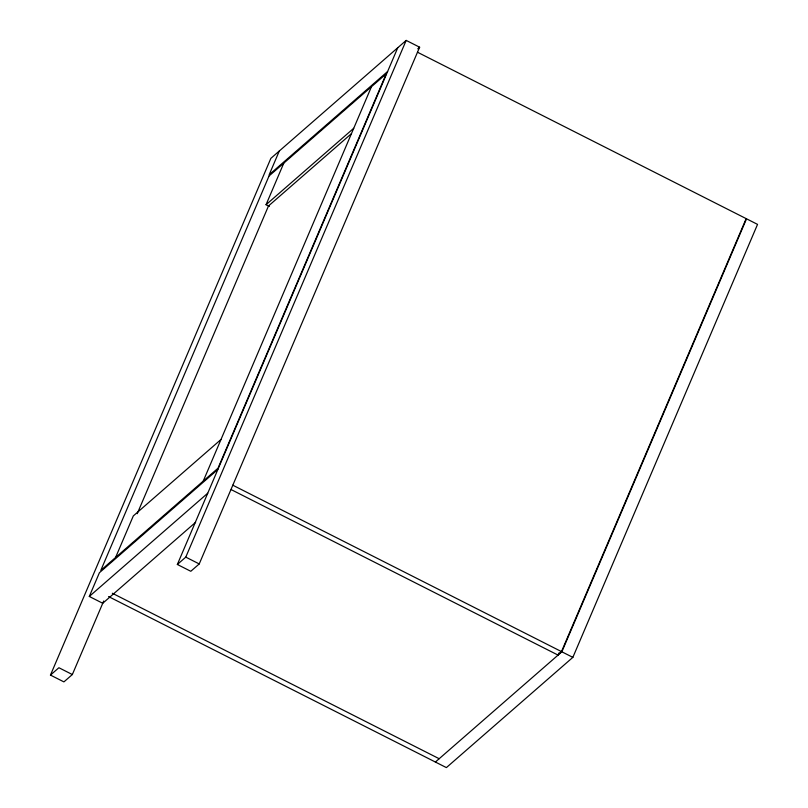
<?xml version="1.0" encoding="UTF-8"?>
<svg xmlns="http://www.w3.org/2000/svg" width="808" height="808" viewBox="0 0 808 808"><rect width="100%" height="100%" fill="white"/><g stroke="black" fill="none" stroke-linecap="round" stroke-linejoin="round"><path stroke-width="1.21" d="M103.707 601.011L72.346 674.539L63.913 681.891L50.46 675.084L270.862 158.358L406.182 40.4L419.635 47.207L199.233 563.933L190.799 571.286L177.346 564.479L397.748 47.753M195.607 522.311L102.747 603.273L89.294 596.455L99.424 572.7L217.877 469.448M279.295 151.005L269.165 174.76L387.618 71.508M115.574 557.51L133.31 515.928L220.988 439.501M269.418 206.414L266.054 204.707L283.79 163.135M137.229 513.696L268.498 205.949L351.47 133.623M203.252 481.073L371.468 86.698M177.346 564.479L185.779 557.126L406.182 40.4M558.974 652.955L558.055 655.096L231.219 489.628M557.692 654.914L561.489 651.601L746.168 218.625L417.453 52.207M435.391 762.025L561.853 651.793L746.531 218.806L757.54 224.382L572.852 657.359L446.39 767.6L108.555 596.567M417.756 48.844L419.635 47.207M266.054 204.707L353.732 128.28M89.294 596.455L207.747 493.203M50.46 675.084L58.893 667.731L72.346 674.539M232.775 485.184L561.489 651.601M561.853 651.793L572.852 657.359M185.779 557.126L199.233 563.933M112.342 593.254L439.178 758.722M269.034 175.993L100.818 570.367L218.008 468.216L386.224 73.841L269.034 175.993"/></g></svg>
